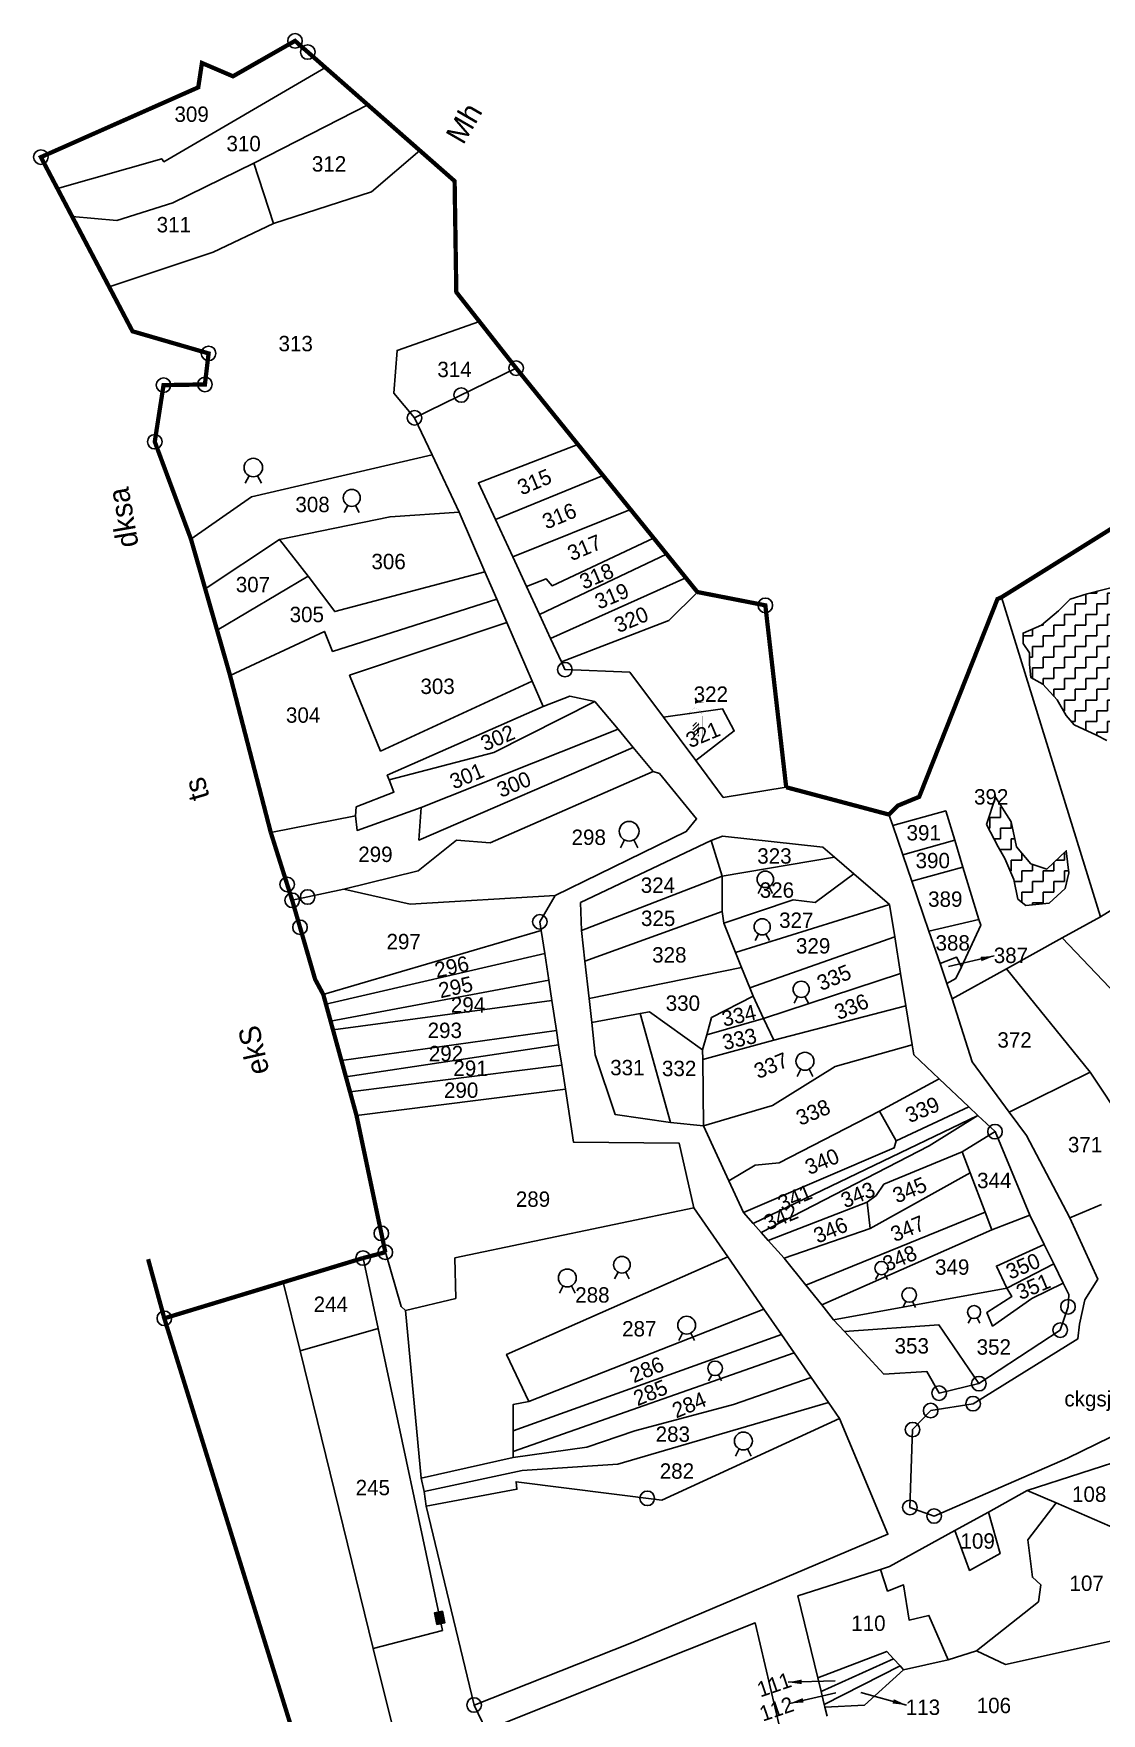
# Model space of a CAD drawing. Header units: metres. Extents: x 287585 to 289459, y 1999646 to 2003273.
# Drawn here: x 287585 to 288090, y 2001334 to 2002128 of the extents above; entities that cross this region are included whole.
import ezdxf
from ezdxf.enums import TextEntityAlignment as Align

# ---------------------------------------------------------------- set-up
doc = ezdxf.new("R2010")
doc.units = ezdxf.units.M
doc.header["$MEASUREMENT"] = 0
doc.linetypes.add('DIVIDE', pattern=[1.25, 0.5, -0.25, 0, -0.25, 0, -0.25])
for name, color, linetype in [('OFF', 1, 'Continuous'), ('POLY_HATCH', 12, 'Continuous'), ('POLY_PARCEL', 6, 'Continuous'), ('POLY_ROAD', 30, 'Continuous'), ('SYM_ARROW', 1, 'Continuous'), ('SYM_STONE', 1, 'Continuous'), ('SYM_WELL', 1, 'Continuous'), ('SYM_WORSHIP', 1, 'Continuous'), ('TEXT_MAPIN', 7, 'Continuous'), ('TEXT_MAPOUT', 7, 'Continuous'), ('TEXT_PARCEL', 7, 'Continuous'), ('V_BOUND_LINE', 7, 'Continuous'), ('V_DIVIDE_LINE', 7, 'DIVIDE')]:
    doc.layers.add(name, color=color, linetype=linetype)
doc.styles.get("Standard").update_dxf_attribs({"font": 'arial.ttf'})
doc.styles.add('TEXT_MAP', font='')
doc.styles.get('TEXT_MAP').set_extended_font_data('Kruti Dev 050')
doc.dimstyles.get("Standard").update_dxf_attribs({"dimtxt": 0.18, "dimasz": 0.18, "dimexe": 0.18, "dimexo": 0.0625, "dimgap": 0.09, "dimtad": 0, "dimtih": 1, "dimtoh": 1, "dimdec": 4, "dimzin": 0, "dimdsep": 46, "dimtxsty": 'Standard', "dimcen": 0.09, "dimadec": 0, "dimazin": 0, "dimtfac": 1, "dimtdec": 4, "dimtofl": 0, "dimtmove": 0, "dimatfit": 3, "dimfxl": 0, "dimtolj": 1, "dimtzin": 0, "dimarcsym": 0})
pattern_1 = [(0, (287074.5611606648, 1999435.933949623), (5.162540403571524, 5.162540403571524), [5.162540403571524, -5.162540403571524]), (90, (287079.7237010684, 1999435.933949623), (-5.162540403571523, 5.162540403571524), [5.162540403571524, -5.162540403571524])]

# ---------------------------------------------------------------- blocks, each defined once
blk = doc.blocks.new('MOTWELL')
for points in [[(-1.535137227515406, 2.962388380395851), (-0.8017610100268939, 1.5471760161806)], [(1.535137227515406, 2.962388380395851), (0.8017610100268939, 1.5471760161806)]]:
    blk.add_lwpolyline(points)
blk.add_circle((0, 0), 1.742576925774983)
blk = doc.blocks.new('TEMPLE')
at = {"linetype": 'Continuous'}
blk.add_hatch(color=256, dxfattribs=at).paths.add_polyline_path([(0.2823070738277259, 5.694702453576042), (0.5997007943876708, 5.747528817597753), (0.9523601482808252, 5.712310998570159), (1.393183585423913, 5.729920272603636), (0.4939023840613558, 5.853181545622648), (0.2117758071981405, 6.011659908611305), (-0.1408835466579603, 6.064486272633075), (-0.1493116005540691, 5.551076389589148), (-0.0879850967228372, 5.5538326355815)])
h = blk.add_hatch(dxfattribs=at)
h.set_pattern_fill('ANSI31', color=256, scale=3.600000000000001, style=0)
h.set_pattern_definition([(45, (-94.63405291644858, -100.6524758033455), (-0.3181980515339464, 0.3181980515339465), [])])
h.paths.add_polyline_path([(-0.5113554589449905, 2.324357100333998), (-0.5113554589449906, 0), (0.4937226423062385, 0), (0.4937226423062385, 2.324357100333998)])
at = {"linetype": 'Continuous', "const_width": 0.01800000000000001}
for points in [[(-0.158516363315357, 4.990351905506088), (-0.1408835466579603, 6.064486272633076), (0.211775807198137, 6.011659908611307), (0.4939023840613572, 5.853181545622647), (1.393183585423913, 5.729920272603636), (0.9523601482808317, 5.71231099857016), (0.5997007943876724, 5.747528817597754), (0.2823070738277238, 5.694702453576042), (-0.08798509672283217, 5.5538326355815), (-0.1493116005697175, 5.551076389588445)], [(-1.780928830839684, 3.275230194441974), (1.745663197543536, 3.275230194441974)], [(-1.163775716759346, 3.275230194441974), (-1.163595975004228, 3.687303537316609), (-0.9696334814279908, 4.21556644840166), (-0.6346069441922282, 4.550132448412455), (-0.3348460402526143, 4.726220085434591), (-0.158516363315357, 4.990351905506088), (0.05307894691827642, 4.796655723489835), (0.4586367507652085, 4.497306084390743), (0.6878648776373666, 4.356436266396202), (0.8818273712508926, 4.092304446343348), (1.022891414873357, 3.757738446313908), (1.057977306433031, 3.275230194441974)], [(-1.163775716759346, 0), (-1.163775716759346, 3.275230194441974)], [(1.057977306433031, 0), (1.057977306433031, 3.275230194441974)], [(-1.780928830839684, 0), (1.780928830839684, 0)], [(-0.5113554589449905, 0), (-0.5113554589449905, 2.324357100333998), (0.4937226423062384, 2.324357100333998), (0.4937226423062384, 0)]]:
    blk.add_lwpolyline(points, dxfattribs=at)
blk = doc.blocks.new('STONE')
blk.add_circle((0, 0), 0.8510231522929323)
blk = doc.blocks.new('STONESQUAREFILLED')
blk.add_hatch(color=256).paths.add_polyline_path([(0.6958872628347308, -0.481363590938571), (0.6958872628347308, 0.481363590938571), (-0.6958872628347308, 0.481363590938571), (-0.6958872628347308, -0.481363590938571)])
blk.add_lwpolyline([(-0.6958872628347308, 0.481363590938571), (0.6958872628347308, 0.481363590938571), (0.6958872628347308, -0.481363590938571), (-0.6958872628347308, -0.481363590938571)], close=True)
blk = doc.blocks.new('TEXTARROW')
blk.add_leader([(0.0413775686624831, -0.01204078214539095), (8.67844727001193, -0.01204078214539095)], dimstyle='Standard', override={"dimtxt": 2.5, "dimasz": 2.5, "dimexe": 1.25, "dimexo": 0.625, "dimgap": 0.625, "dimtad": 1, "dimtih": 0, "dimtoh": 0, "dimzin": 8, "dimcen": 2.5, "dimtofl": 1})
blk = doc.blocks.new('9678')
at = {"layer": 'POLY_HATCH'}
h = blk.add_hatch(dxfattribs=at)
h.set_pattern_fill('ZIGZAG', color=256, scale=41.30032322857219, style=0)
h.set_pattern_definition(pattern_1)
h.paths.add_polyline_path([(288099.4848312142, 2001877.587794769), (288091.2632051543, 2001875.059533419), (288085.5713089395, 2001869.370955639), (288077.3496828795, 2001862.418236926), (288068.495620295, 2001858.6258449), (288068.495620295, 2001853.569332458), (288071.6577866647, 2001849.144875095), (288071.6577866647, 2001843.456297315), (288072.2902231893, 2001837.13564394), (288077.9821194041, 2001833.975317252), (288084.9388724148, 2001826.39054346), (288089.3659118338, 2001818.805759409), (288093.1604984747, 2001814.381312304), (288103.9118543798, 2001809.324789604), (288108.9713303234, 2001806.796528254), (288117.8253766545, 2001812.900509562), (288115.1149639382, 2001821.027057801), (288127.3118757638, 2001824.27767538), (288129.2091690842, 2001829.334187822), (288124.149709394, 2001837.55103721), (288122.2524160735, 2001848.29613769), (288133.0037719786, 2001872.314600001), (288145.0200009329, 2001876.106992026), (288163.3605463732, 2001879.899384052), (288166.5227127429, 2001884.955896494), (288167.1551492676, 2001906.446107712), (288165.8902762183, 2001921.615655298), (288165.8902762183, 2001933.624896711), (288170.3173156373, 2001956.595900414), (288170.9497359085, 2001964.180684465), (288170.3173156373, 2001967.973066232), (288159.3732412648, 2001972.530440386), (288147.8459702523, 2001951.179275813), (288149.4470240984, 2001948.379061284), (288153.2416269928, 2001943.322538583), (288154.5064837887, 2001929.417111415), (288149.4470240984, 2001921.200272285), (288138.0632316688, 2001916.143749585), (288130.4740421334, 2001912.35135756), (288126.6794392391, 2001907.294845117), (288127.9443122884, 2001900.974191742), (288126.0470027145, 2001889.597025924), (288117.7160273087, 2001882.311654021)])
h = blk.add_hatch(dxfattribs=at)
h.set_pattern_fill('ZIGZAG', color=256, scale=41.30032322857219, style=0)
h.set_pattern_definition(pattern_1)
h.paths.add_polyline_path([(288088.7334753092, 2001735.156524334), (288090.6307686297, 2001742.741308384), (288089.3659118338, 2001753.486408865), (288079.8794127246, 2001744.637504397), (288072.2902231893, 2001747.165765747), (288065.3334539252, 2001755.382604877), (288062.8037240801, 2001767.391836033), (288055.2145345449, 2001779.401067188), (288050.7874951258, 2001766.127705357), (288056.4793913406, 2001755.382604877), (288059.6415577104, 2001749.694016839), (288064.0685971294, 2001739.580981696), (288065.9658904498, 2001730.100011891), (288069.7604933442, 2001726.939685204), (288081.1442857739, 2001728.203815879)])
at = {"layer": 'OFF'}
blk.add_lwpolyline([(287803.3616747611, 2001340.663902744), (287809.2117243574, 2001328.552362038)], dxfattribs=at)
at = {"layer": 'POLY_HATCH'}
for points in [[(288116.5605198587, 2001882.012252131), (288099.4848312142, 2001877.587794769), (288091.2632051543, 2001875.059533419), (288085.5713089395, 2001869.370955639), (288077.3496828795, 2001862.418236926), (288068.495620295, 2001858.6258449), (288068.495620295, 2001853.569332458), (288071.6577866647, 2001849.144875095), (288071.6577866647, 2001843.456297315), (288072.2902231893, 2001837.13564394), (288077.9821194041, 2001833.975317252), (288084.9388724148, 2001826.39054346), (288089.3659118338, 2001818.805759409), (288093.1604984748, 2001814.381312304), (288103.9118543798, 2001809.324789604), (288108.9713303234, 2001806.796528254)], [(288050.7874951258, 2001766.127705357), (288055.2145345449, 2001779.401067188), (288062.8037240801, 2001767.391836033), (288065.3334539252, 2001755.382604877), (288072.2902231893, 2001747.165765747), (288079.8794127246, 2001744.637504397), (288089.3659118338, 2001753.486408865), (288090.6307686297, 2001742.741308384), (288088.7334753092, 2001735.156524334), (288081.1442857739, 2001728.203815879), (288069.7604933442, 2001726.939685204), (288065.9658904498, 2001730.100011891), (288064.0685971294, 2001739.580981696), (288059.6415577104, 2001749.694016839), (288056.4793913406, 2001755.382604877), (288050.7874951258, 2001766.127705357)]]:
    blk.add_lwpolyline(points, dxfattribs=at)
at = {"layer": 'POLY_PARCEL'}
for points in [[(287602.0757244664, 2002073.54469366), (287652.4660844253, 2002087.854231598), (287653.5330440706, 2002086.43237194), (287731.5497299769, 2002131.930991668)], [(287696.9227541481, 2002085.721437744), (287752.1013636419, 2002113.862727584)], [(287706.5253909566, 2002056.573292922), (287753.8272774845, 2002071.858299529), (287777.0965059164, 2002091.887889048)], [(287609.2021713634, 2002059.988633783), (287630.7712293866, 2002057.99515258), (287657.8008826522, 2002066.526319262), (287696.9227541481, 2002085.721437744)], [(287706.5253909566, 2002056.573292922), (287696.9227541481, 2002085.721437744)], [(287627.1000260797, 2002025.943001547), (287677.3618184002, 2002042.710145973), (287706.5253909566, 2002056.573292922)], [(287774.5980315257, 2001962.664712731), (287764.5093347295, 2001974.556376661), (287766.123087273, 2001995.25413413), (287805.9697964402, 2002009.166716211)], [(287666.6079671736, 2001904.062519287), (287695.8869821423, 2001924.479698386), (287783.0627597484, 2001944.760464322)], [(287813.6430064536, 2001913.475538306), (287865.6078148301, 2001934.827072457)], [(287709.4018087751, 2001903.862711511), (287762.749817792, 2001914.882139144), (287796.1165934829, 2001917.149526827)], [(287878.8551749028, 2001918.450436224), (287821.9892890641, 2001895.457105351)], [(287673.4778783903, 2001880.095328062), (287709.4018087751, 2001903.862711511)], [(287723.2722975389, 2001886.089452686), (287709.4018087751, 2001903.862711511)], [(287828.5844519864, 2001881.219089878), (287838.1562612524, 2001884.867951022), (287840.9956604661, 2001881.557070332), (287890.054373423, 2001904.605775911)], [(287834.8954455233, 2001867.594555551), (287896.3245835401, 2001896.854423972)], [(287679.2088364467, 2001860.101624605), (287723.2722975389, 2001886.089452686)], [(287723.2722975389, 2001886.089452686), (287736.0758132836, 2001869.027119324), (287808.5754520896, 2001888.247957747)], [(287840.2471641083, 2001856.040958935), (287905.5839666386, 2001885.407800047)], [(287685.5186165615, 2001838.088573515), (287731.0966638138, 2001859.429560082), (287735.0088536382, 2001849.832000841), (287814.2661077681, 2001875.046999025)], [(287845.4798316492, 2001844.744376533), (287897.4098343992, 2001864.761426813), (287911.1767031663, 2001878.49395373)], [(288058.0492752173, 2001875.958976641), (288105.8129447685, 2001721.613400291)], [(287819.1055537718, 2001863.820642952), (287743.2484354572, 2001838.28724592), (287758.1858838664, 2001801.674326977), (287831.3559038614, 2001835.402763711)], [(287762.2526034791, 2001787.732439675), (287761.3867628025, 2001789.943973882), (287836.6515378809, 2001823.118160662)], [(287762.2526034791, 2001787.732439675), (287812.9565012858, 2001800.963392781), (287861.6731190638, 2001825.618998027)], [(287894.7685420696, 2001817.988604404), (287923.3335835912, 2001821.994265943), (287928.9555969766, 2001811.380514993), (287910.4012849922, 2001797.011293635)], [(287777.7468196143, 2001774.303500177), (287872.8695517536, 2001812.178047989)], [(287777.7468196143, 2001774.303500177), (287776.679859969, 2001758.663035206), (287880.1826857433, 2001803.398870612)], [(287740.4032186521, 2001734.846861918), (287776.324197838, 2001743.733495697), (287794.8181739405, 2001758.663035206), (287811.1782307522, 2001757.241166814), (287889.8070448028, 2001791.84514338)], [(287746.0936656362, 2001770.393388301), (287746.4493143934, 2001774.658967275), (287764.5876417388, 2001781.768274298), (287762.2526034791, 2001787.732439675)], [(288105.8129447685, 2001721.613400291), (288147.0138763365, 2001746.954402626), (288158.9867871338, 2001757.513157965), (288189.6233738449, 2001792.357038359)], [(287705.1535493979, 2001762.322666839), (287746.0936656362, 2001770.393388301)], [(287746.0936656362, 2001770.393388301), (287746.8049765244, 2001763.284081278), (287777.7468196143, 2001774.303500177)], [(288005.5129941576, 2001765.599914445), (288031.1062973773, 2001772.720976832), (288035.4521142606, 2001758.514047818)], [(287923.0807122829, 2001741.234457457), (287917.8803338529, 2001758.472747077)], [(288010.350192344, 2001751.489747625), (288035.4521142606, 2001758.514047818)], [(288035.4521142606, 2001758.514047818), (288039.4402243818, 2001745.476499547)], [(287977.406086597, 2001750.315527235), (287923.0807122829, 2001741.234457457)], [(288014.6877067426, 2001738.837164582), (288039.4402243818, 2001745.476499547)], [(288039.4402243818, 2001745.476499547), (288047.1392983438, 2001720.307423124)], [(287923.0807122829, 2001741.234457457), (287855.1912790361, 2001714.943263387)], [(287923.0807122829, 2001724.065163442), (287923.0807122829, 2001741.234457457)], [(287924.0177189718, 2001718.446117794), (287957.437481553, 2001729.684209089), (287968.0568461138, 2001728.435528397), (287986.6659428625, 2001742.382703244)], [(287715.5008780331, 2001729.514008289), (287740.4032186521, 2001734.846861918)], [(287740.4032186521, 2001734.846861918), (287772.4120080136, 2001727.737554895), (287842.5430194274, 2001731.891195051)], [(287856.8343761303, 2001700.163206726), (287923.0807122829, 2001724.065163442)], [(287924.0177189718, 2001718.446117794), (287923.0807122829, 2001724.065163442)], [(287929.6617778621, 2001704.280747164), (288003.9595567252, 2001727.56744143)], [(288087.4261841008, 2001711.415185725), (288105.8129447685, 2001721.613400291)], [(287835.7252775994, 2001714.983821577), (287730.5040986601, 2001684.029424992)], [(287929.6617778621, 2001704.280747164), (287924.0177189718, 2001718.446117794)], [(288023.0169252976, 2001714.540731242), (288047.1392983438, 2001720.307423124)], [(288047.1392983438, 2001720.307423124), (288048.0092357746, 2001717.463506858), (288038.6858545253, 2001697.456231003)], [(287936.463375054, 2001687.210205029), (288006.4912534854, 2001711.843072315)], [(288060.4552578015, 2001696.455764737), (288087.4261841008, 2001711.415185725)], [(288087.4261841008, 2001711.415185725), (288129.7924281509, 2001666.727205268), (288154.7947109788, 2001683.269250642), (288159.0204355478, 2001683.621206824)], [(287731.7803228478, 2001679.380755424), (287837.4423368786, 2001703.762837374)], [(287858.8530911671, 2001682.00437562), (287932.5577879236, 2001697.012386456)], [(287932.5577879236, 2001697.012386456), (287929.6617778621, 2001704.280747164)], [(287936.463375054, 2001687.210205029), (287932.5577879236, 2001697.012386456)], [(288028.3631885906, 2001698.945615222), (288036.3884698058, 2001701.977338764), (288038.6858545253, 2001697.456231003)], [(288038.6858545253, 2001697.456231003), (288036.0363249772, 2001691.770539607), (288031.6455358792, 2001689.370967664)], [(288034.2075684489, 2001681.897487033), (288060.4552578015, 2001696.455764737)], [(288100.9011322481, 2001646.42431433), (288060.4552578015, 2001696.455764737)], [(287734.0260501942, 2001671.200653156), (287839.4045433739, 2001690.939815856)], [(287943.1476495239, 2001672.392570508), (288009.340607185, 2001694.145735883)], [(287735.2057752709, 2001666.903483336), (287840.909004758, 2001681.108159121)], [(287915.7219423246, 2001664.440255838), (287918.0833611075, 2001672.869438467), (287938.0727524353, 2001683.171014876)], [(287938.0727524353, 2001683.171014876), (287936.463375054, 2001687.210205029)], [(287938.0727524353, 2001683.171014876), (287943.1476495239, 2001672.392570508)], [(287883.5357620238, 2001674.82117308), (287860.1405210874, 2001670.423631404)], [(287913.710685516, 2001657.260990949), (287888.0992808028, 2001675.678965657), (287883.5357620238, 2001674.82117308)], [(287898.2308904723, 2001622.227337711), (287883.5357620238, 2001674.82117308)], [(287943.1476495239, 2001672.392570508), (287915.7219423246, 2001664.440255838)], [(287943.1476495239, 2001672.392570508), (287948.0674547861, 2001661.943521711)], [(287948.0674547861, 2001661.943521711), (288011.8595301851, 2001678.500704595)], [(287739.275422418, 2001652.079720375), (287843.1288213886, 2001666.601655096)], [(287913.710685516, 2001657.260990949), (287915.7219423246, 2001664.440255838)], [(287741.4374092396, 2001644.204644475), (287844.17934925, 2001659.736454412)], [(287913.7615691118, 2001652.579004454), (287913.710685516, 2001657.260990949)], [(287948.0674547861, 2001661.943521711), (287913.7615691118, 2001652.579004454)], [(287914.1095850565, 2001620.556779468), (287947.4427792022, 2001630.414452136), (287977.7392039858, 2001649.144592651), (288014.8795316825, 2001659.743474655)], [(287743.4428275274, 2001636.899872277), (287845.6919478881, 2001649.851620716)], [(287914.1095850565, 2001620.556779468), (287913.7615691118, 2001652.579004454)], [(287999.0691422423, 2001627.696435824), (288028.0102238336, 2001643.210758689)], [(288100.9011322481, 2001646.42431433), (288061.7686497098, 2001627.203975681)], [(288117.4519258167, 2001621.435268178), (288100.9011322481, 2001646.42431433)], [(287746.5603033392, 2001625.544410537), (287847.4702942211, 2001638.230125551)], [(287926.3721291721, 2001594.041014444), (287939.100968259, 2001601.474237357), (287950.6573395086, 2001602.722918049), (287999.0691422423, 2001627.696435824)], [(287938.1654668266, 2001573.380350276), (288046.6153519567, 2001625.604587109)], [(288046.6153519567, 2001625.604587109), (288023.1188780566, 2001610.839307614), (287942.0365989611, 2001569.017341368)], [(287999.0691422423, 2001627.696435824), (288007.1898312154, 2001613.336660265)], [(288007.1898312154, 2001613.336660265), (288042.2824569005, 2001629.704838034)], [(288039.0479248978, 2001608.029789157), (288054.9385221404, 2001617.728309054)], [(287933.4898812465, 2001578.650028713), (288006.2528379004, 2001609.902801462), (288007.1898312154, 2001613.336660265)], [(287993.1347977518, 2001583.680602995), (287997.5074733434, 2001586.802295992), (288001.255486725, 2001592.421341639), (288039.0479248978, 2001608.029789157)], [(288039.0479248978, 2001608.029789157), (288042.905291111, 2001597.888607204)], [(287994.6964666508, 2001570.881673935), (288042.905291111, 2001597.888607204)], [(288042.905291111, 2001597.888607204), (288050.1555433612, 2001578.827381692)], [(287945.4270244691, 2001565.196119003), (287993.1347977518, 2001583.680602995)], [(287994.6964666508, 2001570.881673935), (287993.1347977518, 2001583.680602995)], [(287770.2947658183, 2001531.336834839), (287794.4777846588, 2001537.182736286), (287794.1221359016, 2001556.733321866), (287909.4698753306, 2001580.891931691)], [(287963.5499671961, 2001543.541908629), (288050.1555433612, 2001578.827381692)], [(288050.1555433612, 2001578.827381692), (288053.4153028401, 2001570.257333588)], [(288053.4153028401, 2001570.257333588), (288071.801646814, 2001577.397112214)], [(288091.141982169, 2001576.065785269), (288106.3659500339, 2001582.538860658)], [(287953.1293210445, 2001556.515147287), (287994.6964666508, 2001570.881673935)], [(288053.4153028401, 2001570.257333588), (287971.2144425054, 2001533.999979469)], [(287770.2947658183, 2001531.336834839), (287768.1594422814, 2001533.272615677), (287760.4795930023, 2001559.463757388)], [(288060.5989851244, 2001542.162122817), (288055.6016473228, 2001552.775873766), (288078.7333513161, 2001563.233122755)], [(287749.7249527231, 2001556.650579544), (287756.9861637222, 2001522.542337905)], [(287829.7133445819, 2001487.326967074), (287819.0437481281, 2001510.076739068), (287925.841630741, 2001557.204731737)], [(288060.5989851244, 2001542.162122817), (288083.3361971272, 2001553.827837297)], [(287719.3413634392, 2001511.825695117), (287711.2099863397, 2001544.964668145)], [(287976.947356234, 2001526.862758138), (288060.5989851244, 2001542.162122817)], [(288060.5989851244, 2001542.162122817), (288063.0976607121, 2001538.103923667), (288050.9166272525, 2001530.299699909), (288053.7276339452, 2001523.744148109), (288072.7800319579, 2001537.167417515), (288087.8735861378, 2001544.556303852)], [(287777.763483336, 2001450.290755734), (287770.2947658183, 2001531.336834839)], [(287829.7133445819, 2001487.326967074), (287943.2674861368, 2001531.992424883)], [(287719.3413634392, 2001511.825695117), (287756.9861637222, 2001522.542337905)], [(287756.9861637222, 2001522.542337905), (287788.0242702833, 2001376.746376498), (287754.6332880624, 2001367.99542825)], [(287822.2446270642, 2001473.108353027), (287951.7558311271, 2001519.711205184)], [(287982.1705191139, 2001521.192324201), (288027.803898127, 2001524.368488455), (288047.1478845221, 2001495.95745249)], [(287754.6332880624, 2001367.99542825), (287719.3413634392, 2001511.825695117)], [(287957.9182025835, 2001510.795281312), (287822.2446270642, 2001463.155326687)], [(287822.2446270642, 2001460.311607372), (287857.8099574929, 2001465.288120541), (287880.9274209343, 2001473.108353027), (287928.5849695932, 2001485.905107416), (287966.1517938714, 2001498.882647738)], [(287779.1861051124, 2001443.892382906), (287826.5124656458, 2001453.913234544), (287872.7473925283, 2001457.112420958), (287974.5127621298, 2001486.785720928)], [(287822.2446270642, 2001473.108353027), (287822.2446270642, 2001485.905107416), (287829.7133445819, 2001487.326967074)], [(287780.2530647577, 2001436.783075883), (287823.9984235924, 2001444.958775466), (287823.6427748352, 2001448.513428978), (287894.0621381782, 2001439.626803932), (287979.7828770534, 2001479.160743469)], [(287822.2446270642, 2001463.155326687), (287822.2446270642, 2001473.108353027)], [(287822.2446270642, 2001460.311607372), (287822.2446270642, 2001463.155326687)], [(287777.763483336, 2001450.290755734), (287822.2446270642, 2001460.311607372)], [(287779.1861051124, 2001443.892382906), (287777.763483336, 2001450.290755734)], [(287780.2530647577, 2001436.783075883), (287779.1861051124, 2001443.892382906)], [(287803.3616747611, 2001340.663902744), (287780.2530647577, 2001436.783075883)], [(288045.9544918136, 2001366.908682611), (288075.9261714298, 2001390.576234943), (288077.0362251325, 2001398.711952499), (288072.9660008841, 2001402.410005933), (288070.7458770756, 2001420.530472938), (288084.4366432952, 2001438.281139775)], [(288084.4366432952, 2001438.281139775), (288070.4693515035, 2001444.30536963)], [(288084.4366432952, 2001438.281139775), (288117.7385168258, 2001423.858726205)], [(288035.544770769, 2001424.986265292), (288042.6242978993, 2001405.7382592), (288057.4251342247, 2001413.873976756), (288051.7035207528, 2001433.92474273)], [(287999.6981582947, 2001406.164528524), (288003.0320763118, 2001395.753509752), (288010.8025178431, 2001398.711952499), (288013.3926650202, 2001381.7009067), (288023.0132069914, 2001383.919738761), (288032.263725594, 2001362.471018489)], [(288045.9544918136, 2001366.908682611), (288060.0152814017, 2001360.252186429), (288111.4481523657, 2001371.716157252)], [(287882.0696615503, 2001010.293257071), (287848.5779079466, 2001003.65986251), (287772.808847993, 2001251.872272344), (287775.261170082, 2001285.172022389), (287754.6332880624, 2001367.99542825)], [(288005.8718387235, 2001363.039350837), (288002.6620693464, 2001366.538882443), (287969.317905869, 2001353.865455209)], [(288032.263725594, 2001362.471018489), (288045.9544918136, 2001366.908682611)], [(287970.9436867205, 2001347.165196724), (288005.8718387235, 2001363.039350837)], [(288009.0688157746, 2001359.553766385), (287972.4484681863, 2001340.963607639)], [(287972.7849914158, 2001339.576709385), (287991.9314572694, 2001340.652498051), (288010.8025178431, 2001357.663554201)], [(288009.0688157746, 2001359.553766385), (288005.8718387235, 2001363.039350837)], [(288010.8025178431, 2001357.663554201), (288009.0688157746, 2001359.553766385)], [(288032.263725594, 2001362.471018489), (288010.8025178431, 2001357.663554201)]]:
    blk.add_lwpolyline(points, dxfattribs=at)
at = {"layer": 'POLY_ROAD'}
for points in [[(287823.657485986, 2001986.686859731), (287774.5980315257, 2001962.664712731)], [(287774.5980315257, 2001962.664712731), (287783.0627597484, 2001944.760464322)], [(287853.507912868, 2001949.785199343), (287805.4284309616, 2001931.209634391), (287813.6430064536, 2001913.475538306)], [(287783.0627597484, 2001944.760464322), (287796.1165934829, 2001917.149526827)], [(287796.1165934829, 2001917.149526827), (287808.5754520896, 2001888.247957747)], [(287813.6430064536, 2001913.475538306), (287821.9892890641, 2001895.457105351)], [(287821.9892890641, 2001895.457105351), (287828.5844519864, 2001881.219089878)], [(287808.5754520896, 2001888.247957747), (287814.2661077681, 2001875.046999025)], [(287814.2661077681, 2001875.046999025), (287819.1055537718, 2001863.820642952)], [(287828.5844519864, 2001881.219089878), (287834.8954455233, 2001867.594555551)], [(287834.8954455233, 2001867.594555551), (287840.2471641083, 2001856.040958935)], [(287819.1055537718, 2001863.820642952), (287831.3559038614, 2001835.402763711)], [(287840.2471641083, 2001856.040958935), (287845.4798316492, 2001844.744376533)], [(287845.4798316492, 2001844.744376533), (287847.2144651178, 2001840.999550445), (287878.5539907349, 2001839.746633946), (287894.7685420696, 2001817.988604404)], [(287831.3559038614, 2001835.402763711), (287836.6515378809, 2001823.118160662)], [(287836.6515378809, 2001823.118160662), (287849.6627617009, 2001828.119835393), (287861.6731190638, 2001825.618998027)], [(287861.6731190638, 2001825.618998027), (287872.8695517536, 2001812.178047989)], [(287872.8695517536, 2001812.178047989), (287880.1826857433, 2001803.398870612)], [(287894.7685420696, 2001817.988604404), (287910.4012849922, 2001797.011293635)], [(287880.1826857433, 2001803.398870612), (287889.8070448028, 2001791.84514338)], [(287910.4012849922, 2001797.011293635), (287923.6828931798, 2001779.188930416), (287954.0761440831, 2001784.164963237)], [(287889.8070448028, 2001791.84514338), (287892.8096308, 2001790.844811927), (287910.8251735314, 2001768.837467565), (287905.82085462, 2001762.835470115), (287842.5430194274, 2001731.891195051)], [(288005.5129941576, 2001765.599914445), (288003.6719804748, 2001770.970174082)], [(288010.350192344, 2001751.489747625), (288005.5129941576, 2001765.599914445)], [(287854.7834324412, 2001728.402724918), (287917.8803338529, 2001758.472747077)], [(287917.8803338529, 2001758.472747077), (287923.312519898, 2001760.560947064), (287971.7843173794, 2001755.131639326), (287977.406086597, 2001750.315527235)], [(287977.406086597, 2001750.315527235), (287986.6659428625, 2001742.382703244)], [(288014.6877067426, 2001738.837164582), (288010.350192344, 2001751.489747625)], [(287986.6659428625, 2001742.382703244), (288003.9595567252, 2001727.56744143)], [(288023.0169252976, 2001714.540731242), (288014.6877067426, 2001738.837164582)], [(287842.5430194274, 2001731.891195051), (287835.0907382773, 2001719.130536717), (287835.7252775994, 2001714.983821577)], [(287855.1912790361, 2001714.943263387), (287854.7834324412, 2001728.402724918)], [(288003.9595567252, 2001727.56744143), (288006.4912534854, 2001711.843072315)], [(287835.7252775994, 2001714.983821577), (287837.4423368786, 2001703.762837374)], [(287856.8343761303, 2001700.163206726), (287855.1912790361, 2001714.943263387)], [(288028.3631885906, 2001698.945615222), (288023.0169252976, 2001714.540731242)], [(288006.4912534854, 2001711.843072315), (288009.340607185, 2001694.145735883)], [(287837.4423368786, 2001703.762837374), (287839.4045433739, 2001690.939815856)], [(287858.8530911671, 2001682.00437562), (287856.8343761303, 2001700.163206726)], [(288031.6455358792, 2001689.370967664), (288028.3631885906, 2001698.945615222)], [(287839.4045433739, 2001690.939815856), (287840.909004758, 2001681.108159121)], [(288009.340607185, 2001694.145735883), (288011.8595301851, 2001678.500704595)], [(288034.2075684489, 2001681.897487033), (288031.6455358792, 2001689.370967664)], [(287840.909004758, 2001681.108159121), (287843.1288213886, 2001666.601655096)], [(287860.1405210874, 2001670.423631404), (287858.8530911671, 2001682.00437562)], [(288061.7686497098, 2001627.203975681), (288043.8183632592, 2001651.409814396), (288034.2075684489, 2001681.897487033)], [(288011.8595301851, 2001678.500704595), (288014.8795316825, 2001659.743474655)], [(287843.1288213886, 2001666.601655096), (287844.17934925, 2001659.736454412)], [(287898.2308904723, 2001622.227337711), (287871.4878371716, 2001625.986095939), (287861.8770423613, 2001654.8032016), (287860.1405210874, 2001670.423631404)], [(287844.17934925, 2001659.736454412), (287845.6919478881, 2001649.851620716)], [(288014.8795316825, 2001659.743474655), (288015.6596425443, 2001654.898205927), (288028.0102238336, 2001643.210758689)], [(287845.6919478881, 2001649.851620716), (287847.4702942211, 2001638.230125551)], [(288028.0102238336, 2001643.210758689), (288042.2824569005, 2001629.704838034)], [(287847.4702942211, 2001638.230125551), (287851.3872964127, 2001612.632512092), (287902.3662484541, 2001612.214879082), (287909.4698753306, 2001580.891931691)], [(288042.2824569005, 2001629.704838034), (288046.6153519567, 2001625.604587109)], [(288046.6153519567, 2001625.604587109), (288054.9385221404, 2001617.728309054)], [(288091.141982169, 2001576.065785269), (288070.1435530086, 2001615.910475765), (288061.7686497098, 2001627.203975681)], [(287914.1095850565, 2001620.556779468), (287898.2308904723, 2001622.227337711)], [(287926.3721291721, 2001594.041014444), (287914.1095850565, 2001620.556779468)], [(288054.9385221404, 2001617.728309054), (288071.801646814, 2001577.397112214)], [(287933.4898812465, 2001578.650028713), (287926.3721291721, 2001594.041014444)], [(287909.4698753306, 2001580.891931691), (287925.841630741, 2001557.204731737)], [(287938.1654668266, 2001573.380350276), (287933.4898812465, 2001578.650028713)], [(288138.7780525478, 2001483.767501337), (288089.8884048889, 2001459.962061669), (288025.5379128234, 2001431.980222028), (288013.8378270044, 2001436.156622001), (288015.0914042844, 2001473.744151884), (288023.8664719921, 2001482.932217849), (288044.341625519, 2001486.273334333), (288094.9027273828, 2001517.596281725), (288095.7384411116, 2001524.696147704), (288098.2456090454, 2001536.390046666), (288104.5135088193, 2001546.413387386), (288091.141982169, 2001576.065785269)], [(288071.801646814, 2001577.397112214), (288078.7333513161, 2001563.233122755)], [(287942.0365989611, 2001569.017341368), (287938.1654668266, 2001573.380350276)], [(287945.4270244691, 2001565.196119003), (287942.0365989611, 2001569.017341368)], [(287953.1293210445, 2001556.515147287), (287945.4270244691, 2001565.196119003)], [(288078.7333513161, 2001563.233122755), (288083.3361971272, 2001553.827837297)], [(287925.841630741, 2001557.204731737), (287943.2674861368, 2001531.992424883)], [(287963.5499671961, 2001543.541908629), (287953.1293210445, 2001556.515147287)], [(288083.3361971272, 2001553.827837297), (288087.8735861378, 2001544.556303852)], [(287971.2144425054, 2001533.999979469), (287963.5499671961, 2001543.541908629)], [(288087.8735861378, 2001544.556303852), (288090.6053595095, 2001538.974298844), (288090.1874959583, 2001533.127349363), (288086.4267507444, 2001521.851092144), (288047.1478845221, 2001495.95745249)], [(287976.947356234, 2001526.862758138), (287971.2144425054, 2001533.999979469)], [(287943.2674861368, 2001531.992424883), (287951.7558311271, 2001519.711205184)], [(287982.1705191139, 2001521.192324201), (287976.947356234, 2001526.862758138)], [(287951.7558311271, 2001519.711205184), (287957.9182025835, 2001510.795281312)], [(288047.1478845221, 2001495.95745249), (288027.9263082753, 2001491.363419507), (288022.0762720527, 2001501.804401971), (288001.1832549746, 2001500.551485473), (287982.1705191139, 2001521.192324201)], [(287957.9182025835, 2001510.795281312), (287966.1517938714, 2001498.882647738)], [(287966.1517938714, 2001498.882647738), (287974.5127621298, 2001486.785720928)], [(287974.5127621298, 2001486.785720928), (287979.7828770534, 2001479.160743469)], [(287979.7828770534, 2001479.160743469), (288003.1830486915, 2001423.197081655), (287879.4122526456, 2001370.733933637), (287803.3616747611, 2001340.663902744)], [(288070.4693515035, 2001444.30536963), (288122.2859980519, 2001461.006312155)], [(288051.7035207528, 2001433.92474273), (288070.4693515035, 2001444.30536963)], [(288035.544770769, 2001424.986265292), (288051.7035207528, 2001433.92474273)], [(287999.6981582947, 2001406.164528524), (288004.0295684292, 2001407.553114502), (288035.544770769, 2001424.986265292)], [(287969.317905869, 2001353.865455209), (287959.736379713, 2001393.353373809), (287999.6981582947, 2001406.164528524)], [(287809.2117243574, 2001328.552362038), (287939.1662723948, 2001380.339641347), (287967.9986434518, 2001256.718410023)], [(287970.9436867205, 2001347.165196724), (287969.317905869, 2001353.865455209)], [(287972.4484681863, 2001340.963607639), (287970.9436867205, 2001347.165196724)], [(287972.7849914158, 2001339.576709385), (287972.4484681863, 2001340.963607639)], [(287973.8454868182, 2001335.206136739), (287972.7849914158, 2001339.576709385)]]:
    blk.add_lwpolyline(points, dxfattribs=at)
at = {"layer": 'V_BOUND_LINE', "const_width": 2.06501616142861}
for points in [[(287602.0757244664, 2002073.54469366), (287594.1293101956, 2002088.660510731), (287670.1265668455, 2002122.371867589), (287671.9105881016, 2002134.140194467), (287686.8963827018, 2002127.721105491), (287716.8679719021, 2002144.838670271), (287731.5497299769, 2002131.930991668)], [(287731.5497299769, 2002131.930991668), (287752.1013636419, 2002113.862727584)], [(287752.1013636419, 2002113.862727584), (287777.0965059164, 2002091.887889048)], [(287777.0965059164, 2002091.887889048), (287793.9377784347, 2002077.081642288), (287794.7563068646, 2002023.418302641), (287805.9697964402, 2002009.166716211)], [(287609.2021713634, 2002059.988633783), (287602.0757244664, 2002073.54469366)], [(287627.1000260797, 2002025.943001547), (287609.2021713634, 2002059.988633783)], [(287666.6079671736, 2001904.062519287), (287649.12454014, 2001951.135818065), (287653.3588907929, 2001978.466190734), (287673.339936886, 2001978.82281067), (287675.1239715159, 2001993.800673302), (287638.3730961927, 2002004.49915784), (287627.1000260797, 2002025.943001547)], [(287805.9697964402, 2002009.166716211), (287823.657485986, 2001986.686859731)], [(288058.0492752173, 2001875.958976641), (288132.264637041, 2001922.319053015), (288171.1563458958, 2001994.355467826), (288178.394165215, 2002005.25429289)], [(287823.657485986, 2001986.686859731), (287853.507912868, 2001949.785199343)], [(287853.507912868, 2001949.785199343), (287865.6078148301, 2001934.827072457)], [(287865.6078148301, 2001934.827072457), (287878.8551749028, 2001918.450436224)], [(287878.8551749028, 2001918.450436224), (287890.054373423, 2001904.605775911)], [(287673.4778783903, 2001880.095328062), (287666.6079671736, 2001904.062519287)], [(287890.054373423, 2001904.605775911), (287896.3245835401, 2001896.854423972)], [(287896.3245835401, 2001896.854423972), (287905.5839666386, 2001885.407800047)], [(287905.5839666386, 2001885.407800047), (287911.1767031663, 2001878.49395373)], [(287679.2088364467, 2001860.101624605), (287673.4778783903, 2001880.095328062)], [(287911.1767031663, 2001878.49395373), (287944.0027237018, 2001872.074864754), (287954.0761440831, 2001784.164963237)], [(288003.6719804748, 2001770.970174082), (288007.9536341644, 2001775.249569644), (288018.3009761733, 2001779.528956472), (288056.1222615755, 2001875.10202504), (288058.0492752173, 2001875.958976641)], [(287685.5186165615, 2001838.088573515), (287679.2088364467, 2001860.101624605)], [(287705.1535493979, 2001762.322666839), (287685.5186165615, 2001838.088573515)], [(287954.0761440831, 2001784.164963237), (288003.6719804748, 2001770.970174082)], [(287715.5008780331, 2001729.514008289), (287705.1535493979, 2001762.322666839)], [(287730.5040986601, 2001684.029424992), (287726.5618178455, 2001691.356103102), (287715.5008780331, 2001729.514008289)], [(287731.7803228478, 2001679.380755424), (287730.5040986601, 2001684.029424992)], [(287734.0260501942, 2001671.200653156), (287731.7803228478, 2001679.380755424)], [(287735.2057752709, 2001666.903483336), (287734.0260501942, 2001671.200653156)], [(287739.275422418, 2001652.079720375), (287735.2057752709, 2001666.903483336)], [(287741.4374092396, 2001644.204644475), (287739.275422418, 2001652.079720375)], [(287743.4428275274, 2001636.899872277), (287741.4374092396, 2001644.204644475)], [(287746.5603033392, 2001625.544410537), (287743.4428275274, 2001636.899872277)], [(287760.4795930023, 2001559.463757388), (287746.5603033392, 2001625.544410537)], [(287749.7249527231, 2001556.650579544), (287760.4795930023, 2001559.463757388)], [(287711.2099863397, 2001544.964668145), (287749.7249527231, 2001556.650579544)], [(288066.5607859718, 2000579.544933519), (287882.3767635099, 2000820.657451173), (287721.103619811, 2001310.563854396), (287653.7391874145, 2001527.527325541), (287711.2099863397, 2001544.964668145)]]:
    blk.add_lwpolyline(points, dxfattribs=at)
at = {"layer": 'V_DIVIDE_LINE', "ltscale": 10, "const_width": 2.06501616142861, "flags": 128}
blk.add_lwpolyline([(287653.7391874145, 2001527.527325541), (287645.9147355597, 2001556.097232224)], dxfattribs=at)
at = {"layer": 'SYM_ARROW', "xscale": 2.633012020404379, "yscale": 2.633012020404379, "zscale": 2.633012020404379}
for p, rotation in [((288054.6708362362, 2001702.616833226), 193.0717917470493), ((287954.8468324144, 2001351.659490161), 1.90430265435443), ((287955.7711727635, 2001341.466541769), 13.07179174704939), ((288012.2049087335, 2001340.604350804), 164.4753331113842)]:
    blk.add_blockref('TEXTARROW', p, dxfattribs=dict(at, rotation=rotation))
at = {"layer": 'SYM_STONE', "xscale": 4.130032322857219, "yscale": 4.130032322857219, "zscale": 4.130032322857219}
for p in [(287716.8679719021, 2002144.838670271), (287723.0180983135, 2002139.431698253), (287594.1293101956, 2002088.660510731), (287675.1239715159, 2001993.800673302), (287823.657485986, 2001986.686859731), (287653.3588907929, 2001978.466190734), (287673.339936886, 2001978.82281067), (287797.1096681469, 2001973.687620549), (287774.5980315257, 2001962.664712731), (287649.12454014, 2001951.135818065), (287944.0027237018, 2001872.074864754), (287847.2144651178, 2001840.999550445), (287713.0729422214, 2001737.212354387), (287715.5008780331, 2001729.514008289), (287722.943167965, 2001731.107779873), (287835.0907382773, 2001719.130536717), (287719.2768320123, 2001716.487764916), (288054.9385221404, 2001617.728309054), (287758.5590957947, 2001568.581155827), (287749.7249527231, 2001556.650579544), (287760.4795930023, 2001559.463757388), (288090.1874959583, 2001533.127349363), (287653.7391874145, 2001527.527325541), (288086.4267507444, 2001521.851092144), (288027.9263082753, 2001491.363419507), (288047.1478845221, 2001495.95745249), (288023.8664719921, 2001482.932217849), (288044.341625519, 2001486.273334333), (288015.0914042844, 2001473.744151884), (287886.9445361522, 2001440.525015126), (288013.8378270044, 2001436.156622001), (288025.5379128234, 2001431.980222028), (287803.3616747611, 2001340.663902744)]:
    blk.add_blockref('STONE', p, dxfattribs=at)
at = {"layer": 'SYM_STONE', "xscale": 4.130032322857219, "yscale": 4.130032322857219, "zscale": 4.130032322857219, "rotation": 102.0181287803897}
blk.add_blockref('STONESQUAREFILLED', (287786.7385700286, 2001382.785723786), dxfattribs=at)
at = {"layer": 'SYM_WELL', "rotation": 180}
for p, xscale, yscale, zscale in [((287696.7078678926, 2001938.652923695), 2.558602345193531, 2.558602345193531, 2.558602345193531), ((287744.2556651451, 2001923.98689274), 2.360074319104375, 2.360074319104375, 2.360074319104375), ((287878.2327933037, 2001762.911819248), 2.730822360139233, 2.730822360139233, 2.730822360139233), ((287943.9871082304, 2001739.649315654), 2.289193140720745, 2.289193140720745, 2.289193140720745), ((287942.493515847, 2001716.703756174), 2.244688973802063, 2.244688973802063, 2.244688973802063), ((287961.3255936665, 2001686.496635353), 2.244688973800185, 2.244688973800185, 2.244688973800185), ((287963.1256624145, 2001651.75233573), 2.47936013801901, 2.47936013801901, 2.47936013801901), ((287848.3600276697, 2001547.023736579), 2.479361610364373, 2.479361610364373, 2.479361610364373), ((287874.7482009347, 2001553.435816488), 2.311366607499604, 2.311366607499604, 2.311366607499604), ((288000.1188726249, 2001551.801377807), 1.851082470208629, 1.851082470208629, 1.851082470208629), ((288013.4943759746, 2001538.799917662), 2.020221102184639, 2.020221102184639, 2.020221102184639), ((287906.0028270679, 2001524.200132166), 2.469156845417609, 2.469156845417609, 2.469156845417609), ((288044.8057923287, 2001530.534334978), 1.809745141516435, 1.809745141516435, 1.809745141516435), ((287919.7321553137, 2001503.3687157), 2.020221102184639, 2.020221102184639, 2.020221102184639), ((287933.4036451426, 2001468.239370727), 2.479361610366244, 2.479361610366244, 2.479361610366244)]:
    blk.add_blockref('MOTWELL', p, dxfattribs=dict(at, xscale=xscale, yscale=yscale, zscale=zscale))
at = {"layer": 'SYM_WORSHIP', "xscale": 2.841846286988356, "yscale": 2.841846286988356, "zscale": 2.841846286988356}
blk.add_blockref('TEMPLE', (287910.4953707466, 2001808.781042521), dxfattribs=at)
at = {"layer": 'TEXT_MAPIN', "style": 'TEXT_MAP'}
blk.add_text('ckgsj', height=7.434058181142995, dxfattribs=at).set_placement((288088.4352251941, 2001484.952979903))
at = {"layer": 'TEXT_MAPOUT', "style": 'TEXT_MAP'}
for s, rotation, p in [('Mh', 59.84873665597167, (287798.1087958512, 2002094.204166797)), ('  dksa', 99.86965156102681, (287642.6781292567, 2001893.371442642)), ('ts   ', 106.357435814535, (287675.7510531181, 2001779.497830956)), ('ekS', 102.6470139096719, (287704.5381478826, 2001646.534388932))]:
    blk.add_text(s, height=10.32508080714305, rotation=rotation, dxfattribs=at).set_placement(p)
at = {"layer": 'TEXT_PARCEL', "style": 'TEXT_MAP'}
for s, p in [('309', (287666.9306380847, 2002109.415651993)), ('310', (287692.0289259495, 2002095.195341563)), ('312', (287733.2931104049, 2002085.397985012)), ('311', (287658.3249765393, 2002056.020013603)), ('313', (287717.18166046, 2001998.565257567)), ('314', (287793.8936684476, 2001986.061800515)), ('308', (287725.3301141466, 2001920.815011354)), ('306', (287762.0580043514, 2001893.239499619)), ('307', (287696.5394547295, 2001882.119643513)), ('305', (287722.5515247969, 2001867.652739886)), ('303', (287785.7240124331, 2001832.942717616)), ('322', (287917.6846488051, 2001829.153408804)), ('304', (287720.7783924719, 2001819.038956421)), ('392', (288053.0960923255, 2001779.537876006)), ('298', (287858.7191334488, 2001759.992743126)), ('391', (288020.510634403, 2001762.172060135)), ('299', (287755.699929273, 2001751.742556389)), ('323', (287948.4014398261, 2001750.958416428)), ('390', (288024.8682313842, 2001748.737421129)), ('324', (287892.1215896169, 2001736.844753105)), ('326', (287949.6018416485, 2001734.480940264)), ('389', (288030.9114972634, 2001730.10580011)), ('325', (287892.2473934045, 2001720.827857426)), ('327', (287958.9490534005, 2001719.916202481)), ('297', (287769.345471759, 2001709.597786433)), ('388', (288034.4879555081, 2001708.953614084)), ('328', (287897.6324797019, 2001703.166903496)), ('329', (287967.0858345435, 2001707.515605487)), ('387', (288062.6094995996, 2001702.930020265)), ('294', (287800.4241081728, 2001678.997159735)), ('330', (287904.1769705027, 2001679.851827935)), ('293', (287789.1908838774, 2001666.685132588)), ('372', (288064.3681404228, 2001662.047424704)), ('292', (287789.7631498867, 2001655.473509994)), ('291', (287801.6374470918, 2001648.389904467)), ('331', (287877.3765959574, 2001648.689478929)), ('332', (287902.3783296316, 2001648.291038911)), ('290', (287797.0958472061, 2001637.774376727)), ('371', (288098.426667217, 2001611.466081119)), ('344', (288054.5653763732, 2001594.141951391)), ('289', (287831.7933283909, 2001585.119285468)), ('349', (288034.2543607745, 2001552.288688849)), ('288', (287860.4812450457, 2001538.838696386)), ('244', (287734.1368614173, 2001534.378954705)), ('287', (287883.1303522413, 2001522.485370403)), ('353', (288014.7128874619, 2001514.221854289)), ('352', (288054.3422285846, 2001513.674563977)), ('283', (287899.3238872795, 2001471.560267239)), ('282', (287901.3083965996, 2001453.730788474)), ('245', (287754.4433771446, 2001445.754392194)), ('108', (288100.4216822955, 2001442.549218321)), ('109', (288046.5540017126, 2001419.920048803)), ('107', (288099.1943590178, 2001399.511791059)), ('110', (287993.7797033806, 2001380.179289406)), ('113', (288020.1294743835, 2001339.58581446)), ('106', (288054.3893379414, 2001340.452359838))]:
    blk.add_text(s, height=7.434058181142995, dxfattribs=at).set_placement(p, align=Align.MIDDLE)
for s, rotation, p in [('315', 22.65219359366203, (287832.4590202455, 2001931.744435625)), ('316', 22.65219359366203, (287844.4895257348, 2001915.265769655)), ('317', 22.65219359366203, (287856.6267318481, 2001899.951725326)), ('318', 22.65219359366203, (287862.4519343992, 2001886.21643648)), ('319', 22.65219359366203, (287869.8427629771, 2001876.575906954)), ('320', 22.65219359366203, (287879.2432626233, 2001865.203832435)), ('302', 22.65219359366203, (287814.7184393499, 2001808.053014538)), ('321', 22.65219359366203, (287913.833090006, 2001809.581263796)), ('301', 22.65219359366203, (287799.8019081694, 2001789.628371187)), ('300', 22.65219359366203, (287822.5329605601, 2001785.58865901)), ('296', 12.59306108495901, (287792.5467114096, 2001697.435072347)), ('335', 22.65219359366203, (287977.1571737031, 2001692.241755163)), ('295', 12.59306108495901, (287794.4097899883, 2001687.584039367)), ('336', 22.65219359366203, (287985.5731523958, 2001678.145792053)), ('334', 12.59306108495901, (287931.2343882488, 2001673.864478036)), ('333', 12.59306108495901, (287931.4873341057, 2001662.548031799)), ('337', 22.65219359366203, (287946.7579694794, 2001649.710772872)), ('338', 22.65219359366203, (287967.0704420526, 2001627.098648828)), ('339', 22.65219359366203, (288019.8682378366, 2001628.367558957)), ('340', 22.65219359366203, (287971.3863506193, 2001603.327311556)), ('341', 22.65219359366203, (287958.2459442741, 2001585.932749456)), ('343', 22.65219359366203, (287988.6838207446, 2001587.224174821)), ('345', 22.65219359366203, (288013.7078407155, 2001589.57243235)), ('342', 22.65219359366203, (287951.4979278186, 2001576.462320935)), ('346', 22.65219359366203, (287975.4870652342, 2001570.18321542)), ('347', 22.65219359366203, (288012.6840747108, 2001570.88598807)), ('348', 22.65219359366203, (288008.9186794137, 2001556.554505865)), ('350', 22.65219359366203, (288068.4348395765, 2001552.763817332)), ('351', 22.65219359366203, (288073.3684918283, 2001542.871457748)), ('286', 22.65219359366203, (287886.732920951, 2001502.735373267)), ('285', 22.65219359366203, (287888.4736293808, 2001491.610936228)), ('284', 22.65219359366203, (287907.174856937, 2001485.712038804)), ('111', 18.92875386676642, (287948.2438965793, 2001350.494030785)), ('112', 18.92875386676642, (287949.3729798028, 2001338.833529749))]:
    blk.add_text(s, height=7.434058181142995, rotation=rotation, dxfattribs=at).set_placement(p, align=Align.MIDDLE)
blk = doc.blocks.new('3147')
at = {"xscale": 0.9782491687043918, "yscale": 0.9782491687043918, "zscale": 0.9782491687043918}
blk.add_blockref('9678', (6250.13742113682, 43527.99151378953), dxfattribs=at)

msp = doc.modelspace()

# ---------------------------------------------------------------- block references
msp.add_blockref('3147', (0, 0))

doc.saveas('drawing.dxf')
